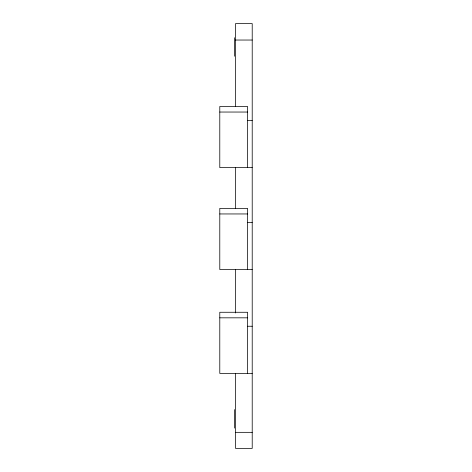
<?xml version="1.0" encoding="UTF-8"?>
<svg xmlns="http://www.w3.org/2000/svg" width="472" height="472" viewBox="0 0 472 472"><rect width="100%" height="100%" fill="white"/><g stroke="black" fill="none" stroke-linecap="round" stroke-linejoin="round"><path stroke-width="0.71" d="M235.534 40.037L252.213 40.037M219.787 112.041L247.582 112.041M247.582 120.466L252.213 120.466M252.213 167.625L219.787 167.625L219.787 106.483L247.582 106.483L247.582 167.625M219.787 213.952L247.582 213.952M247.582 222.371L252.213 222.371M252.213 269.536L219.787 269.536L219.787 208.394L247.582 208.394L247.582 269.536M219.787 317.827L247.582 317.827M247.582 326.246L252.213 326.246M252.213 373.411L219.787 373.411L219.787 312.269L247.582 312.269L247.582 373.411M235.534 432.34L252.213 432.34M235.534 106.572L235.534 23.6L252.213 23.6L252.213 448.4L235.534 448.4L235.534 373.411M235.534 167.625L235.534 208.506M235.534 269.536L235.534 312.989M234.608 37.73L234.608 56.239M234.608 409.59L234.608 428.098"/></g></svg>
